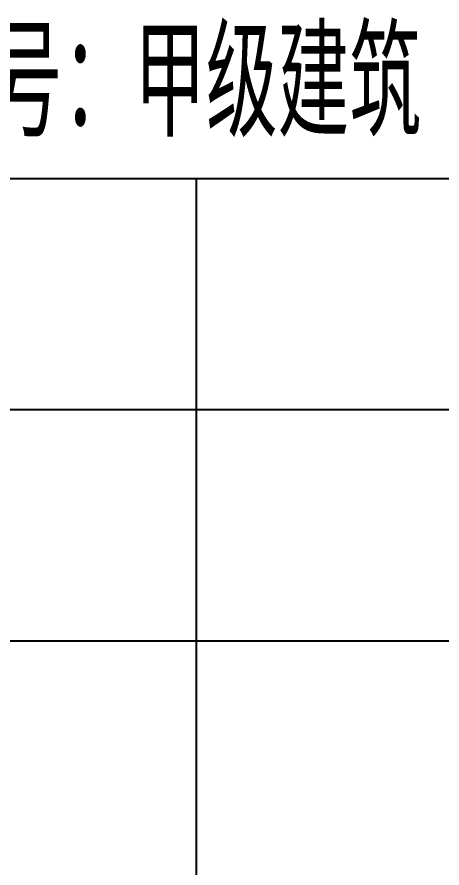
# Model space of a CAD drawing. Extents: x -2331248 to -1198620, y -977263 to -545844.
# Drawn here: x -1738680 to -1737300, y -674574 to -671813 of the extents above; entities that cross this region are included whole.
import ezdxf

# ---------------------------------------------------------------- set-up
doc = ezdxf.new("R2010")
doc.units = 0
doc.header["$LTSCALE"] = 1000
doc.header["$MEASUREMENT"] = 0
doc.layers.get('0').update_dxf_attribs({"linetype": 'CONTINUOUS'})
doc.layers.add('t图框', color=222, linetype='CONTINUOUS')
doc.styles.add('房间名称', font='SIMPLEX', dxfattribs={"width": 0.7, "bigfont": '0HZTXT'})

# ---------------------------------------------------------------- blocks, each defined once
blk = doc.blocks.new('ASDDA')
at = {"layer": 't图框'}
for p, q in [((-273365.6, 3064018.5), (-295865.6, 3064018.5)), ((-289615.6, 3061618.4), (-289615.6, 3064018.5)), ((-283365.6, 3063418.5), (-295865.6, 3063418.5)), ((-283365.6, 3062818.5), (-295865.6, 3062818.5))]:
    blk.add_line(p, q, dxfattribs=at)
at = {"style": '房间名称', "width": 0.7}
blk.add_text('设计证书号：甲级建筑', height=280, dxfattribs=at).set_placement((-290894.5, 3064127.8))

msp = doc.modelspace()

# ---------------------------------------------------------------- block references
at = {"lineweight": -3, "xscale": 1.250016957928892, "yscale": 1.250016958278138, "zscale": 1.250016957604765}
msp.add_blockref('ASDDA', (-1376072.9, -4502413.1), dxfattribs=at)

doc.saveas('drawing.dxf')
